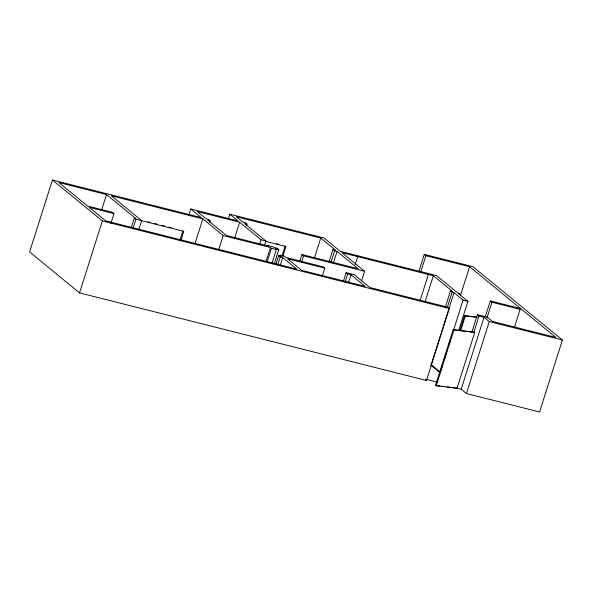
<?xml version="1.0" encoding="UTF-8"?>
<svg xmlns="http://www.w3.org/2000/svg" width="592" height="592" viewBox="0 0 592 592"><rect width="100%" height="100%" fill="white"/><g stroke="black" fill="none" stroke-linecap="round" stroke-linejoin="round"><path stroke-width="0.89" d="M189.033 214.208L190.705 208.946L201.213 217.56L52.429 180.005L29.6 251.963L79.535 292.899L426.492 380.471L449.321 308.513L447.7 307.189L369.956 287.564L354.238 274.673L346.113 272.623L343.33 281.4M101.794 209.494L106.523 194.576L58.919 182.558L87.549 206.038L112.384 212.306L114.004 213.631L110.941 223.288M79.535 292.899L102.364 220.942L52.429 180.005M131.291 227.498L134.354 217.849L135.161 218.056L106.523 194.576M133.185 227.95L135.968 219.173L134.354 217.849M138.868 229.385L141.651 220.609L111.392 195.804L202.827 218.885L223.191 235.579L270.477 247.515L271.469 248.329L276.338 249.558L272.165 262.722M179.938 240.189L182.95 230.68M181.019 239.989L183.764 231.346L141.429 220.661M195.034 243.453L202.827 218.885M209.575 222.481L210.13 220.727L208.51 219.403L206.075 218.788L197.232 211.529L239.649 222.237L261.065 239.797L265.934 241.025L264.543 245.414M228.468 218.603L229.859 214.215L324.002 237.977L340.296 251.334L436.6 275.643L457.246 292.574L459.999 294.187L458.867 293.898L467.932 301.335L458.748 330.292M218.737 249.617L223.191 235.579M234.632 238.036L239.649 222.237M246.45 225.848L247.005 224.094L245.347 222.74L242.861 222.111L236.349 216.768L320.746 238.073L335.427 250.105L332.993 249.491L329.093 261.782M259.673 244.185L261.065 239.797M266.023 261.553L270.477 247.515M267.014 262.367L271.469 248.329M274.385 263.662L278.839 249.624L277.219 248.292L273.726 247.412L272.816 246.672L267.947 245.436L268.857 246.183L226.44 235.475L207.696 220.113L210.13 220.727M275.872 264.372L278.654 255.596L281.089 256.21L279.72 255.085L284.582 256.314L285.958 257.439L323.151 266.829L324.764 268.154L322.263 276.057M277.766 264.824L280.275 256.928L278.654 255.596M281.836 256.269L285.129 245.895M282.924 256.07L285.936 246.561L265.512 241.403M280.201 265.438L282.71 257.542L280.275 256.928M299.7 261.553L301.927 254.53L358.13 268.716L337.048 251.437L334.613 250.823L332.993 249.491M301.602 262.004L303.548 255.862L301.927 254.53M314.626 257.379L320.746 238.073M330.995 262.226L334.613 250.823M333.429 262.841L337.048 251.437M345.225 281.851L347.733 273.948L346.113 272.623M348.481 282.673L350.982 274.777L347.733 273.948M355.222 264.55L357.731 256.654L356.11 255.33M361.557 280.926L364.613 271.277L341.917 252.666L433.351 275.739L452.377 291.345L450.505 290.872L445.495 306.671M418.988 271.04L424.272 254.368L472.86 266.629L562.4 340.037L539.571 411.995L466.429 393.532L461.175 389.225L456.195 387.975L457.002 388.345L474.754 332.371L453.161 329.559L435.409 385.525L457.002 388.345M420.601 272.364L425.892 255.692L424.272 254.368M420.017 300.81L428.371 274.481L426.751 273.156M425.278 301.195L433.351 275.739M447.397 307.115L452.125 292.196L450.505 290.872M440.914 333.918L431.168 364.635L440.233 372.065M441.469 332.164L453.997 292.67L452.125 292.196M460.421 295.689L469.611 266.726L425.892 255.692M440.515 371.184L442.461 365.042M444.133 359.781L446.079 353.631M448.869 344.862L450.26 340.474M453.598 329.944L463.062 300.1L453.997 292.67M436.215 385.895L453.968 329.929L474.754 332.371M459.806 330.477L464.52 315.61L477.041 317.083M460.613 330.847L465.327 315.98L476.952 317.349M471.831 332.238L477.404 314.685L487.253 317.171L492.47 321.449L555.873 337.447L469.611 266.726M473.733 332.682L479.017 316.01L477.404 314.685M461.175 389.225L484.004 317.268L479.017 316.01M485.322 316.72L490.331 300.921L518.511 308.032L520.131 309.364L514.566 326.917M486.942 318.045L491.952 302.253L490.331 300.921M466.429 393.532L489.251 321.574L484.004 317.268M435.409 385.525L439.923 386.058M441.736 386.273L444.444 386.591M447.152 386.909L449.868 387.227M451.674 387.442L455.292 387.864M190.705 208.946L237.991 220.883L229.859 214.215M247.005 224.094L244.518 223.465L265.934 241.025M276.249 243.652L278.913 244.326M491.952 302.253L520.131 309.364M278.839 249.624L275.347 248.744L276.338 249.558M303.548 255.862L364.613 271.277M463.062 300.1L467.932 301.335M147.674 221.778L150.324 222.444M154.734 223.554L157.376 224.227M161.786 225.337L164.435 226.003M168.838 227.121L171.488 227.787M114.004 213.631L89.17 207.363L105.613 220.838L296.807 269.101L282.71 257.542M135.968 219.173L141.651 220.609M324.764 268.154L287.579 258.771L301.676 270.329L365.086 286.336L350.982 274.777M102.364 220.942L449.321 308.513M489.251 321.574L562.4 340.037M436.985 382.203L426.566 379.354M464.52 315.61L465.327 315.98M453.161 329.559L453.968 329.929M430.421 364.827L440.011 372.694M425.411 379.59L426.492 380.471"/></g></svg>
